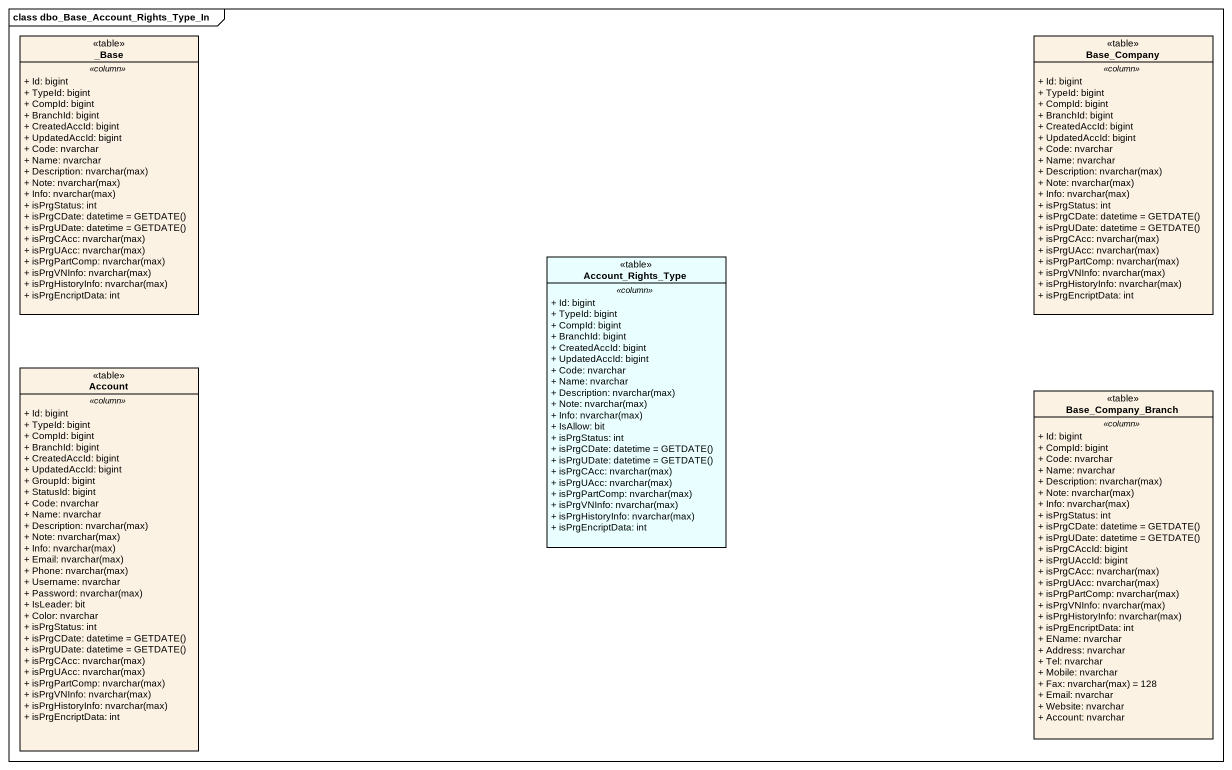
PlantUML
@startuml
mainframe class dbo_Base_Account_Rights_Type_In
hide circle
hide empty members
skinparam classAttributeIconSize 0
class "_Base" as Base <<table>> {
  .. <<column>> ..
  + Id: bigint
  + TypeId: bigint
  + CompId: bigint
  + BranchId: bigint
  + CreatedAccId: bigint
  + UpdatedAccId: bigint
  + Code: nvarchar
  + Name: nvarchar
  {field} + Description: nvarchar(max)
  {field} + Note: nvarchar(max)
  {field} + Info: nvarchar(max)
  + isPrgStatus: int
  {field} + isPrgCDate: datetime = GETDATE()
  {field} + isPrgUDate: datetime = GETDATE()
  {field} + isPrgCAcc: nvarchar(max)
  {field} + isPrgUAcc: nvarchar(max)
  {field} + isPrgPartComp: nvarchar(max)
  {field} + isPrgVNInfo: nvarchar(max)
  {field} + isPrgHistoryInfo: nvarchar(max)
  + isPrgEncriptData: int
}
class Base_Company <<table>> {
  .. <<column>> ..
  + Id: bigint
  + TypeId: bigint
  + CompId: bigint
  + BranchId: bigint
  + CreatedAccId: bigint
  + UpdatedAccId: bigint
  + Code: nvarchar
  + Name: nvarchar
  {field} + Description: nvarchar(max)
  {field} + Note: nvarchar(max)
  {field} + Info: nvarchar(max)
  + isPrgStatus: int
  {field} + isPrgCDate: datetime = GETDATE()
  {field} + isPrgUDate: datetime = GETDATE()
  {field} + isPrgCAcc: nvarchar(max)
  {field} + isPrgUAcc: nvarchar(max)
  {field} + isPrgPartComp: nvarchar(max)
  {field} + isPrgVNInfo: nvarchar(max)
  {field} + isPrgHistoryInfo: nvarchar(max)
  + isPrgEncriptData: int
}
class Account_Rights_Type <<table>> #E9FFFF {
  .. <<column>> ..
  + Id: bigint
  + TypeId: bigint
  + CompId: bigint
  + BranchId: bigint
  + CreatedAccId: bigint
  + UpdatedAccId: bigint
  + Code: nvarchar
  + Name: nvarchar
  {field} + Description: nvarchar(max)
  {field} + Note: nvarchar(max)
  {field} + Info: nvarchar(max)
  + IsAllow: bit
  + isPrgStatus: int
  {field} + isPrgCDate: datetime = GETDATE()
  {field} + isPrgUDate: datetime = GETDATE()
  {field} + isPrgCAcc: nvarchar(max)
  {field} + isPrgUAcc: nvarchar(max)
  {field} + isPrgPartComp: nvarchar(max)
  {field} + isPrgVNInfo: nvarchar(max)
  {field} + isPrgHistoryInfo: nvarchar(max)
  + isPrgEncriptData: int
}
class Account <<table>> {
  .. <<column>> ..
  + Id: bigint
  + TypeId: bigint
  + CompId: bigint
  + BranchId: bigint
  + CreatedAccId: bigint
  + UpdatedAccId: bigint
  + GroupId: bigint
  + StatusId: bigint
  + Code: nvarchar
  + Name: nvarchar
  {field} + Description: nvarchar(max)
  {field} + Note: nvarchar(max)
  {field} + Info: nvarchar(max)
  {field} + Email: nvarchar(max)
  {field} + Phone: nvarchar(max)
  + Username: nvarchar
  {field} + Password: nvarchar(max)
  + IsLeader: bit
  + Color: nvarchar
  + isPrgStatus: int
  {field} + isPrgCDate: datetime = GETDATE()
  {field} + isPrgUDate: datetime = GETDATE()
  {field} + isPrgCAcc: nvarchar(max)
  {field} + isPrgUAcc: nvarchar(max)
  {field} + isPrgPartComp: nvarchar(max)
  {field} + isPrgVNInfo: nvarchar(max)
  {field} + isPrgHistoryInfo: nvarchar(max)
  + isPrgEncriptData: int
}
class Base_Company_Branch <<table>> {
  .. <<column>> ..
  + Id: bigint
  + CompId: bigint
  + Code: nvarchar
  + Name: nvarchar
  {field} + Description: nvarchar(max)
  {field} + Note: nvarchar(max)
  {field} + Info: nvarchar(max)
  + isPrgStatus: int
  {field} + isPrgCDate: datetime = GETDATE()
  {field} + isPrgUDate: datetime = GETDATE()
  + isPrgCAccId: bigint
  + isPrgUAccId: bigint
  {field} + isPrgCAcc: nvarchar(max)
  {field} + isPrgUAcc: nvarchar(max)
  {field} + isPrgPartComp: nvarchar(max)
  {field} + isPrgVNInfo: nvarchar(max)
  {field} + isPrgHistoryInfo: nvarchar(max)
  + isPrgEncriptData: int
  + EName: nvarchar
  + Address: nvarchar
  + Tel: nvarchar
  + Mobile: nvarchar
  {field} + Fax: nvarchar(max) = 128
  + Email: nvarchar
  + Website: nvarchar
  + Account: nvarchar
}
@enduml
